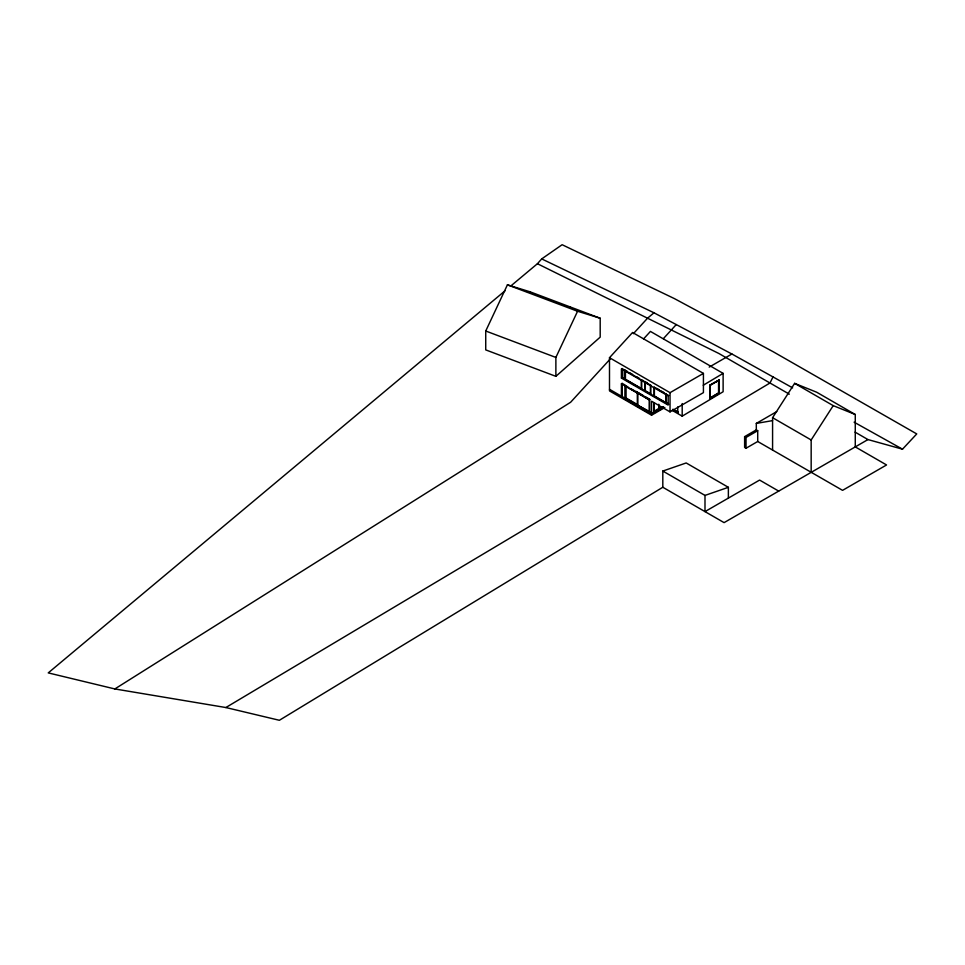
<?xml version="1.0" encoding="UTF-8"?>
<svg xmlns="http://www.w3.org/2000/svg" width="965" height="965" viewBox="0 0 965 965"><rect width="100%" height="100%" fill="white"/><g stroke="black" fill="none" stroke-linecap="round" stroke-linejoin="round"><path stroke-width="1.45" d="M485.733 331.007L507.421 284.832L530.05 291.804L600.194 318.245L600.194 337.135L555.876 376.338L485.733 349.897L485.733 331.007L555.876 357.436L555.876 376.338M555.876 357.436L577.565 311.261L600.194 318.245M773.001 376.929L769.986 382.996L225.858 707.538L114.847 688.95L48.25 672.895L505.045 290.803M772.579 450.076L772.579 417.688L794.629 383.358L816.679 392.224L855.267 414.504L855.267 446.892L886.558 464.961L842.566 490.353L757.718 441.5L746.029 448.243L744.618 447.434L744.618 436.638L756.307 429.883L757.718 430.704L757.718 441.5M811.167 472.355L811.167 439.968L833.217 405.638L855.267 414.504M510.823 285.966L537.421 263.722L541.703 258.909L562.125 244.712L674.366 298.583L773.242 351.767L916.75 433.924L902.504 449.183L867.957 439.57L855.074 432.127M651.568 415.203L609.494 390.909L609.494 357.713L632.57 332.491L703.425 373.395L703.425 392.622L670.036 411.886L651.568 401.223L651.568 415.203L664.861 407.532M610.097 359.125L570.629 402.248L114.847 688.95M633.366 333.685L647.539 318.197L653.993 312.793L732.712 354.445L792.627 387.87M643.558 338.932L650.434 331.417L723.123 373.383L723.123 391.742L682.195 416.156L672.267 410.427M663.365 338.655L676.26 324.578M728.37 498.109L728.37 487.313L686.187 462.959L662.81 471.053L662.81 487.253L279.368 720.288L225.858 707.538M703.256 385.24L723.123 373.383M709.782 385.228L719.215 380.089L719.215 393.262L710.204 398.642L709.782 385.228L719.215 380.089M710.011 397.99L718.563 392.888L718.563 380.258L710.011 385.361L710.204 398.642M709.782 398.4L718.792 393.02L718.792 379.848M621.412 378.087L668.166 405.083L668.166 395.903L621.412 368.907L621.412 378.087L622.16 377.653L667.683 403.937M649.94 412.586L649.192 413.02L621.412 396.989L621.412 383.817L622.16 383.382L625.199 385.131L625.199 398.304M622.16 395.746L621.412 396.181L609.494 389.293M621.412 396.989L622.16 396.555L622.16 383.382M709.203 367.11L731.928 353.998M609.494 357.713L670.036 392.671L703.425 373.395M649.192 412.212L649.94 411.778M659.264 408.279L661.7 406.868M653.438 412.188L662.473 406.965M663.558 406.615L651.568 413.587L622.16 396.555M663.015 407.797L653.956 413.02L653.956 402.598M672.557 409.775L678.178 412.538L672.979 409.534M756.307 429.883L756.307 423.406L776.753 411.609M744.618 436.638L746.029 437.447L757.718 430.704M867.957 439.57L724.088 522.632L662.81 487.253M662.81 471.053L704.993 495.407L728.37 487.313M637.105 404.914L649.24 411.38M756.307 423.406L772.579 420.619M527.517 291.937L530.05 291.804M567.673 307.063L570.206 306.942M507.421 284.832L577.565 311.261M541.703 258.909L653.993 312.793M537.421 263.722L718.985 353.552L789.322 394.166M854.109 422.175L902.504 449.183M794.629 383.358L833.217 405.638M772.579 417.688L811.167 439.968M624.753 369.981L627.347 371.477M629.94 372.973L632.533 374.468M636.43 376.712L639.023 378.208M643.92 381.042L641.616 379.715L641.616 388.883M647.322 383.008L645.078 381.706L645.078 390.885M656.61 388.364L659.071 389.788M661.532 391.211L663.992 392.634M626.659 371.344L640.157 379.136M668.685 395.614L654.379 387.351L654.379 395.988L668.685 404.251M668.456 395.746L666.115 394.395L666.115 402.489L668.456 403.84M672.955 409.256L677.937 412.127M635.621 391.151L643.426 395.662M646.031 397.158L649.94 399.413L649.192 399.848L621.412 383.817M628.022 387.037L625.441 385.542L625.441 398.171L649.698 412.188L649.698 399.546L637.105 392.272L649.24 399.824L649.192 413.02M630.615 388.533L634.512 390.777M778.695 491.101L759.6 480.075L704.993 511.607L704.993 495.407M746.029 437.447L746.029 448.243M682.195 403.563L682.195 416.156M677.756 406.928L677.756 412.779M670.036 392.671L670.036 411.886M665.874 393.985L665.874 402.634M659.264 405.397L659.264 408.822M658.793 404.226L658.793 408.557L653.908 411.38L653.908 402.707M654.149 386.941L654.149 396.12M650.687 384.951L650.687 394.13M641.375 379.848L641.375 388.485L625.441 379.281L625.441 370.644M637.805 393.225L637.805 404.769M622.16 368.485L622.16 377.653M625.199 370.5L622.401 368.883L622.401 377.52L625.199 379.149L625.199 370.5M650.446 385.083L645.308 382.116L645.308 390.753L650.446 393.72L650.446 385.083M624.97 370.644L622.63 369.293L622.63 377.387L624.97 378.738L624.97 370.644M637.334 392.948L625.899 386.35L625.899 397.906L637.334 404.504L637.334 392.948"/></g></svg>
